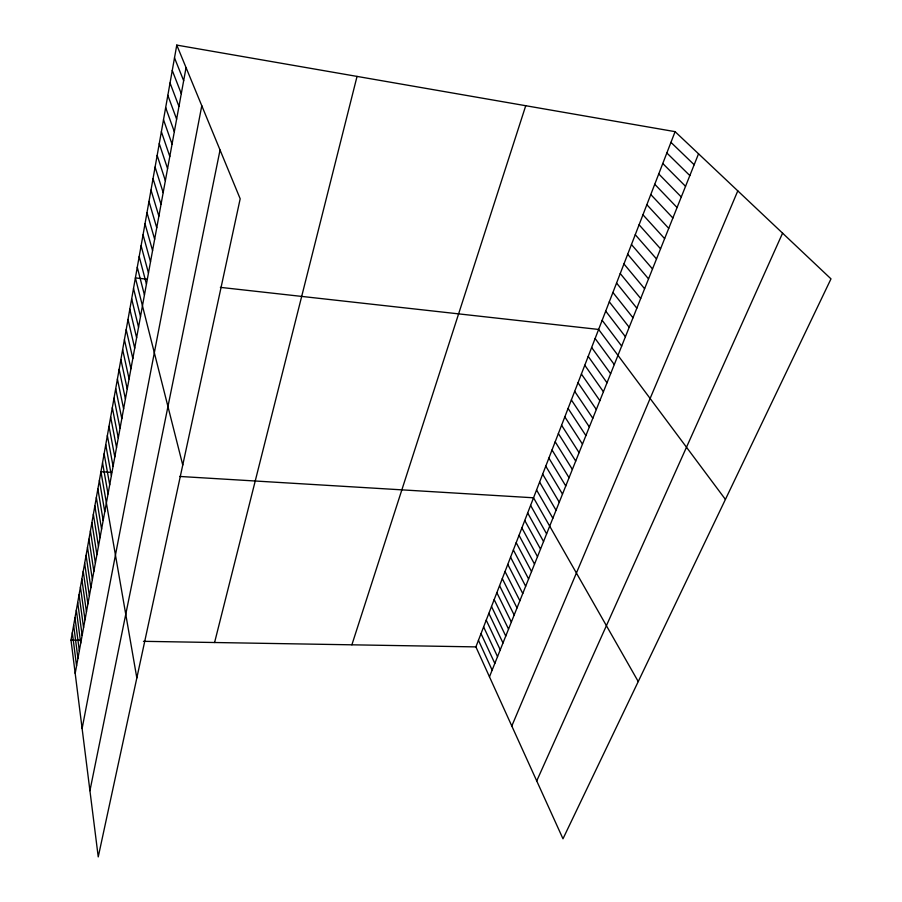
<?xml version="1.0" encoding="UTF-8"?>
<svg xmlns="http://www.w3.org/2000/svg" width="902" height="902" viewBox="0 0 902 902"><rect width="100%" height="100%" fill="white"/><g stroke="black" fill="none" stroke-linecap="round" stroke-linejoin="round"><path stroke-width="1.35" d="M176.769 45.1L240.18 198.79L98.239 856.9L71.01 640.116L176.769 45.1L675.091 131.658L830.99 278.865L562.983 838.781L475.895 646.892L675.091 131.658M75.193 673.388L186.06 67.605M82.116 728.545L201.789 105.748M89.929 790.693L220.054 150.014M214.586 642.517L357.045 76.411M351.881 644.817L525.742 105.714M489.47 676.804L698.543 153.802M511.806 726.02L737.791 190.863M536.724 780.918L782.575 233.156M71.01 640.116L80.921 640.273M143.452 641.322L475.895 646.892M111.622 472.344L100.945 471.701L136.833 677.954M179.645 476.448L533.544 497.791L638.244 681.562M146.947 279.192L135.39 277.906L182.756 465.037M220.37 287.366L598.624 329.444L725.422 499.426M670.953 142.369L694.168 164.739M666.849 152.979L689.838 175.574M662.778 163.51L685.543 186.319M658.753 173.939L681.281 196.974M654.751 184.279L677.064 207.528M650.782 194.539L672.881 217.991M646.858 204.709L668.732 228.353M642.957 214.789L664.627 238.635M639.09 224.778L660.557 248.828M635.256 234.7L656.509 258.93M631.456 244.532L652.507 268.954M627.691 254.274L648.538 278.876M623.947 263.948L644.603 288.73M620.238 273.531L640.702 298.494M616.562 283.048L636.835 308.168M612.92 292.473L632.99 317.763M609.301 301.832L629.19 327.291M605.716 311.111L625.413 336.728M602.153 320.323L621.67 346.086M595.128 338.509L614.285 364.577M591.644 347.495L610.631 373.71M588.205 356.403L607.012 382.764M584.789 365.254L603.415 391.75M581.395 374.026L599.864 400.657M578.024 382.73L596.323 409.497M574.687 391.367L592.817 418.269M571.372 399.936L589.344 426.962M568.091 408.437L585.894 435.587M564.821 416.871L582.478 444.145M561.585 425.248L579.084 452.646M558.372 433.558L575.713 461.069M555.192 441.8L572.364 469.423M552.024 449.985L569.049 477.722M548.89 458.103L565.768 485.952M545.766 466.165L562.498 494.116M542.677 474.159L559.263 502.211M539.61 482.096L556.049 510.25M536.566 489.978L552.858 518.233M530.601 505.413L546.612 533.86M527.67 512.967L543.556 541.516M524.772 520.477L540.512 549.104M521.886 527.929L537.502 556.647M519.033 535.326L534.514 564.133M516.192 542.677L531.537 571.564M513.373 549.972L528.595 578.937M510.566 557.21L525.663 586.255M507.792 564.404L522.765 593.527M505.03 571.541L519.879 600.743M502.29 578.633L517.015 607.903M499.561 585.68L514.174 615.017M496.855 592.67L511.344 622.076M494.172 599.616L508.548 629.089M491.511 606.505L505.763 636.045M488.861 613.36L503 642.968M486.234 620.159L500.26 649.823M483.619 626.913L497.532 656.645M481.025 633.621L494.826 663.41M478.455 640.285L492.142 670.13M174.503 57.852L183.658 80.684M172.259 70.469L181.291 93.639M170.038 82.961L178.946 106.447M167.84 95.341L176.623 119.143M165.664 107.586L174.323 131.692M163.51 119.718L172.056 144.128M161.379 131.726L169.801 156.429M159.259 143.632L167.569 168.606M157.162 155.415L165.359 180.671M155.088 167.084L163.183 192.611M153.036 178.641L161.018 204.438M151.006 190.085L158.876 216.142M148.988 201.428L156.745 227.732M146.992 212.658L154.648 239.222M145.008 223.786L152.562 250.587M143.057 234.813L150.51 261.851M141.107 245.739L148.469 273.002M139.19 256.563L146.44 284.051M137.284 267.285L144.444 294.988M133.519 288.437L140.498 316.557M131.669 298.866L138.547 327.2M129.832 309.206L136.619 337.731M128.005 319.455L134.714 348.172M126.201 329.602L132.819 358.511M124.42 339.671L130.937 368.76M122.638 349.638L129.076 378.919M120.879 359.526L127.238 388.976M119.143 369.324L125.412 398.955M117.418 379.043L123.608 408.832M115.704 388.672L121.815 418.618M114.002 398.222L120.034 428.326M112.322 407.681L118.275 437.944M110.653 417.062L116.538 447.482M109.007 426.364L114.802 456.931M107.361 435.587L113.088 466.289M105.737 444.731L111.397 475.579M104.125 453.796L109.706 484.78M102.535 462.794L108.037 493.901M99.4 480.383L104.767 511.75M97.878 488.985L103.178 520.477M96.356 497.521L101.588 529.136M94.857 505.988L100.021 537.716M93.357 514.388L98.465 546.217M91.88 522.72L96.92 554.662M90.414 530.985L95.386 563.028M88.948 539.182L93.864 571.338M87.505 547.311L92.365 579.569M86.073 555.384L90.865 587.732M84.653 563.389L89.388 595.839M83.232 571.327L87.911 603.878M81.834 579.208L86.457 611.849M80.447 587.033L85.002 619.753M79.072 594.79L83.57 627.6M77.696 602.491L82.15 635.38M76.343 610.124L80.729 643.103M74.99 617.712L79.331 650.759M73.66 625.233L77.944 658.359M72.329 632.697L76.557 665.901"/></g></svg>
